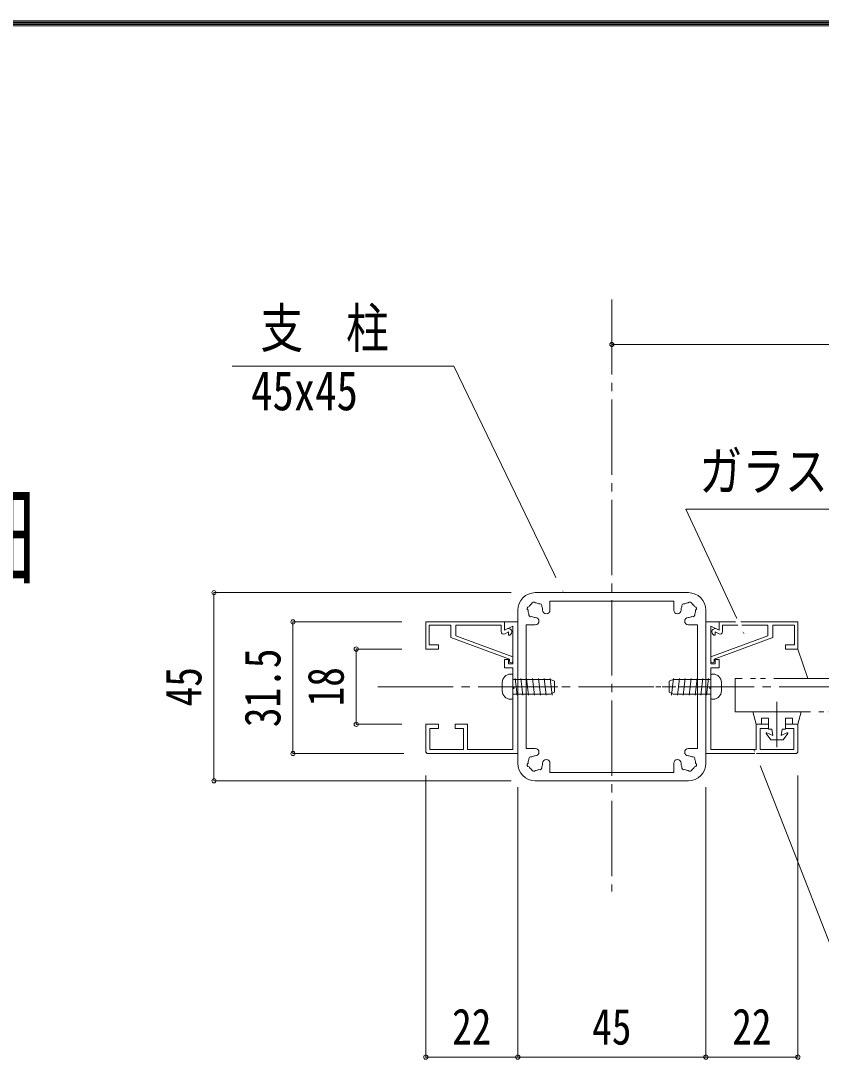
# Model space of a CAD drawing. Units: millimetres at full size; details may follow other scales. Extents: x -3501 to 3497, y -1129 to 1133.
# Drawn here: x -2300 to -1917.1, y 636.3 to 1133.2 of the extents above; entities that cross this region are included whole.
import ezdxf
from ezdxf.enums import TextEntityAlignment as Align

# ---------------------------------------------------------------- set-up
doc = ezdxf.new("R2010")
doc.units = ezdxf.units.MM
doc.header["$LTSCALE"] = 4
doc.header["$PDMODE"] = 32
doc.header["$PDSIZE"] = 2
for name, pattern in [('CHAIN2', [12, 9, -1, 1, -1]), ('DASHED1', [1.8, 1.2, -0.6]), ('DASHED2', [3, 2, -1]), ('DOUBLE_CHAIN2', [12.8, 9, -1, 0.6, -0.6, 0.6, -1])]:
    doc.linetypes.add(name, pattern=pattern)
for name, color, linetype, lineweight in [('0-0_0', 7, 'Continuous', 18), ('0-1_1手摺寸法', 3, 'Continuous', 18), ('0-2_2A', 1, 'DOUBLE_CHAIN2', 18), ('0-5_3中心線', 2, 'CHAIN2', 18), ('0-6_41ｱﾙﾐ', 6, 'Continuous', 18), ('0-7_42ｱﾙﾐ部品', 6, 'Continuous', 18), ('0-8_51破線ｱﾙﾐ', 3, 'DASHED1', 18), ('0-9_6ﾊｯﾁﾝｸﾞ', 4, 'Continuous', 9), ('0-B_CYAN', 3, 'Continuous', 18), ('0-F_WAKU', 7, 'Continuous', 18)]:
    doc.layers.add(name, color=color, linetype=linetype, lineweight=lineweight)
doc.styles.add('ＭＳ ゴシック', font='')
doc.styles.get('ＭＳ ゴシック').set_extended_font_data('MS Gothic')

msp = doc.modelspace()

# ---------------------------------------------------------------- linework, layer by layer
at = {"layer": '0-0_0'}
for points in [[(-2040.526, 859.553), (-2092.836, 967.99), (-2198.87, 967.99)], [(-1954.053, 840.053), (-1981.897, 899.552), (-1859.246, 899.552)], [(-1949.122, 784.172), (-1912.484, 690.464), (-1789.964, 690.464)]]:
    msp.add_lwpolyline(points, dxfattribs=at)
at = {"layer": '0-1_1手摺寸法'}
for p, q in [((-2017.245, 976.821), (-2017.245, 978.287)), ((-1417.245, 978.287), (-2017.245, 978.287)), ((-2012.645, 978.287), (-1421.845, 978.287)), ((-2065.345, 859.553), (-2207.576, 859.553)), ((-2207.576, 769.553), (-2207.576, 859.553)), ((-2207.576, 854.953), (-2207.576, 774.153)), ((-2117.745, 845.553), (-2169.774, 845.553)), ((-2169.774, 845.553), (-2169.774, 782.553)), ((-2169.774, 787.153), (-2169.774, 840.953)), ((-2117.745, 832.553), (-2139.516, 832.553)), ((-2139.516, 796.553), (-2139.516, 832.553)), ((-2139.516, 827.953), (-2139.516, 801.153)), ((-2117.745, 796.553), (-2139.516, 796.553)), ((-2116.745, 782.553), (-2169.774, 782.553)), ((-2106.245, 772.053), (-2106.245, 637.296)), ((-1928.245, 772.053), (-1928.245, 637.296)), ((-2065.345, 769.553), (-2207.576, 769.553)), ((-2062.245, 766.453), (-2062.245, 637.296)), ((-2062.245, 766.453), (-2062.245, 637.296)), ((-1972.245, 766.453), (-1972.245, 637.296)), ((-1972.245, 766.453), (-1972.245, 637.296)), ((-2106.245, 637.296), (-2062.245, 637.296)), ((-2066.845, 637.296), (-2101.645, 637.296)), ((-2062.245, 637.296), (-1972.245, 637.296)), ((-1976.845, 637.296), (-2057.645, 637.296)), ((-1928.245, 637.296), (-1972.245, 637.296)), ((-1967.645, 637.296), (-1932.845, 637.296))]:
    msp.add_line(p, q, dxfattribs=at)
for p in [(-2017.245, 978.287), (-2207.576, 859.553), (-2169.774, 845.553), (-2139.516, 832.553), (-2139.516, 796.553), (-2169.774, 782.553), (-2207.576, 769.553), (-2106.245, 637.296), (-2062.245, 637.296), (-1972.245, 637.296), (-1928.245, 637.296)]:
    msp.add_point(p, dxfattribs=at)
at = {"layer": '0-2_2A'}
msp.add_line((-1958.245, 802.553), (-1750.087, 802.553), dxfattribs=at)
msp.add_lwpolyline([(-1750.087, 818.553), (-1958.245, 818.553), (-1958.245, 802.553)], dxfattribs=at)
at = {"layer": '0-5_3中心線'}
for p, q in [((-2017.245, 999.904), (-2017.245, 716.562)), ((-2129.121, 814.553), (-1336.631, 814.553))]:
    msp.add_line(p, q, dxfattribs=at)
at = {"layer": '0-6_41ｱﾙﾐ'}
for p, q in [((-2106.245, 845.553), (-2068.645, 845.553)), ((-2106.245, 832.553), (-2106.245, 845.553)), ((-2068.645, 845.553), (-2068.645, 841.553)), ((-2062.245, 845.553), (-2068.645, 845.553)), ((-2062.245, 845.553), (-2062.245, 782.553)), ((-1972.245, 845.553), (-1972.245, 782.553)), ((-1972.245, 845.553), (-1965.845, 845.553)), ((-1965.845, 845.553), (-1965.845, 841.553)), ((-1928.245, 845.553), (-1965.845, 845.553)), ((-1928.245, 832.553), (-1928.245, 845.553)), ((-2104.645, 843.953), (-2094.245, 843.953)), ((-2104.645, 834.553), (-2104.645, 843.953)), ((-2094.245, 838.028), (-2094.245, 843.953)), ((-2091.845, 843.953), (-2070.245, 843.953)), ((-2091.845, 838.848), (-2091.845, 843.953)), ((-2070.245, 840.906), (-2070.245, 843.953)), ((-2068.645, 841.553), (-2064.645, 843.553)), ((-2066.645, 840.764), (-2068.509, 839.832)), ((-2066.645, 839.164), (-2066.645, 840.764)), ((-2064.645, 825.553), (-2064.645, 843.553)), ((-1969.845, 825.553), (-1969.845, 843.553)), ((-1965.845, 841.553), (-1969.845, 843.553)), ((-1967.845, 840.764), (-1965.982, 839.832)), ((-1967.845, 839.164), (-1967.845, 840.764)), ((-1942.645, 843.953), (-1964.245, 843.953)), ((-1964.245, 840.906), (-1964.245, 843.953)), ((-1942.645, 838.848), (-1942.645, 843.953)), ((-1929.845, 843.953), (-1940.245, 843.953)), ((-1940.245, 838.028), (-1940.245, 843.953)), ((-1929.845, 834.553), (-1929.845, 843.953)), ((-2094.245, 838.028), (-2066.245, 827.7)), ((-2091.845, 838.848), (-2064.645, 828.816)), ((-1942.645, 838.848), (-1969.845, 828.816)), ((-1940.245, 838.028), (-1968.245, 827.7)), ((-2100.245, 832.553), (-2106.245, 832.553)), ((-2100.245, 834.553), (-2104.645, 834.553)), ((-2100.245, 832.553), (-2100.245, 834.553)), ((-1934.245, 834.553), (-1929.845, 834.553)), ((-1934.245, 832.553), (-1934.245, 834.553)), ((-1934.245, 832.553), (-1928.245, 832.553)), ((-2068.645, 827.553), (-2068.645, 823.553)), ((-2066.645, 827.553), (-2068.645, 827.553)), ((-2066.645, 827.553), (-2066.645, 825.553)), ((-2064.645, 825.553), (-2066.645, 825.553)), ((-2066.245, 826.753), (-2066.245, 827.7)), ((-2064.645, 828.816), (-2064.645, 826.753)), ((-1969.845, 828.816), (-1969.845, 826.753)), ((-1969.845, 825.553), (-1967.845, 825.553)), ((-1968.245, 826.753), (-1968.245, 827.7)), ((-1967.845, 827.553), (-1967.845, 825.553)), ((-1967.845, 827.553), (-1965.845, 827.553)), ((-1965.845, 827.553), (-1965.845, 823.553)), ((-2068.645, 823.553), (-2064.645, 823.553)), ((-2064.645, 823.553), (-2064.645, 814.653)), ((-1965.845, 823.553), (-1969.845, 823.553)), ((-1969.845, 823.553), (-1969.845, 814.653)), ((-2064.231, 814.391), (-2064.645, 814.653)), ((-2064.231, 813.715), (-2064.645, 813.453)), ((-2064.645, 813.453), (-2064.645, 784.553)), ((-1970.259, 814.391), (-1969.845, 814.653)), ((-1970.259, 813.715), (-1969.845, 813.453)), ((-1969.845, 813.453), (-1969.845, 784.553)), ((-2100.245, 796.553), (-2106.245, 796.553)), ((-2106.245, 796.553), (-2106.245, 783.553)), ((-2100.245, 796.553), (-2100.245, 794.553)), ((-2092.245, 796.553), (-2086.245, 796.553)), ((-2092.245, 796.553), (-2092.245, 794.553)), ((-2086.245, 796.553), (-2086.245, 784.553)), ((-1948.245, 796.553), (-1948.245, 784.553)), ((-1942.245, 796.553), (-1948.245, 796.553)), ((-1942.245, 796.553), (-1942.245, 794.553)), ((-1934.245, 796.553), (-1928.245, 796.553)), ((-1934.245, 796.553), (-1934.245, 794.553)), ((-1928.245, 796.553), (-1928.245, 783.553)), ((-2064.245, 782.553), (-2105.245, 782.553)), ((-2062.245, 782.553), (-2105.245, 782.553)), ((-2088.245, 784.553), (-2104.245, 784.553)), ((-2064.645, 784.553), (-2086.245, 784.553)), ((-1972.245, 782.553), (-1929.245, 782.553)), ((-1970.245, 782.553), (-1929.245, 782.553)), ((-1969.845, 784.553), (-1948.245, 784.553)), ((-1946.245, 784.553), (-1930.245, 784.553))]:
    msp.add_line(p, q, dxfattribs=at)
at = {"layer": '0-6_41ｱﾙﾐ', "linetype": 'DASHED2'}
for p, q in [((-2068.645, 841.553), (-2068.645, 845.553)), ((-1965.845, 841.553), (-1965.845, 845.553)), ((-2067.361, 842.195), (-2068.645, 841.553)), ((-1967.13, 842.195), (-1965.845, 841.553))]:
    msp.add_line(p, q, dxfattribs=at)
at = {"layer": '0-6_41ｱﾙﾐ'}
for points in [[(-2100.245, 794.553), (-2104.245, 794.553), (-2104.245, 784.553)], [(-2092.245, 794.553), (-2088.245, 794.553), (-2088.245, 784.553)], [(-1942.245, 794.553), (-1946.245, 794.553), (-1946.245, 784.553)], [(-1934.245, 794.553), (-1930.245, 794.553), (-1930.245, 784.553)]]:
    msp.add_lwpolyline(points, dxfattribs=at)
for centre, radius, start, end in [((-2069.045, 840.906), 1.2, 180, 296.565), ((-2066.645, 840.764), 1.6, 0, 116.565), ((-2066.645, 840.764), 1.6, 270, 0), ((-1967.845, 840.764), 1.6, 63.435, 180), ((-1967.845, 840.764), 1.6, 180, 270), ((-1965.445, 840.906), 1.2, 243.435, 0), ((-2065.445, 826.753), 0.8, 180, 0), ((-1969.045, 826.753), 0.8, 180, 0), ((-2064.445, 814.053), 0.4, 302.334, 57.666), ((-1970.045, 814.053), 0.4, 122.334, 237.666), ((-2105.245, 783.553), 1, 180, 270), ((-1929.245, 783.553), 1, 270, 0)]:
    msp.add_arc(centre, radius, start, end, dxfattribs=at)
at = {"layer": '0-7_42ｱﾙﾐ部品'}
for p, q in [((-2053.845, 859.553), (-1980.645, 859.553)), ((-1980.645, 859.553), (-2053.845, 859.553)), ((-2046.845, 855.553), (-1987.645, 855.553)), ((-2046.845, 855.553), (-2046.845, 851.153)), ((-1987.645, 855.553), (-2046.845, 855.553)), ((-2046.845, 855.553), (-2046.845, 851.153)), ((-1987.645, 855.553), (-1987.645, 851.153)), ((-1987.645, 855.553), (-1987.645, 851.153)), ((-2062.245, 851.153), (-2062.245, 777.953)), ((-2062.245, 851.153), (-2062.245, 777.953)), ((-1972.245, 851.153), (-1972.245, 777.953)), ((-1972.245, 851.153), (-1972.245, 777.953)), ((-2053.845, 844.153), (-2058.245, 844.153)), ((-2058.245, 844.153), (-2058.245, 784.953)), ((-2058.245, 844.153), (-2058.245, 784.953)), ((-2053.845, 844.153), (-2058.245, 844.153)), ((-1980.645, 844.153), (-1976.245, 844.153)), ((-1980.645, 844.153), (-1976.245, 844.153)), ((-1976.245, 844.153), (-1976.245, 784.953)), ((-1976.245, 844.153), (-1976.245, 784.953)), ((-2053.845, 784.953), (-2058.245, 784.953)), ((-2053.845, 784.953), (-2058.245, 784.953)), ((-1980.645, 784.953), (-1976.245, 784.953)), ((-1980.645, 784.953), (-1976.245, 784.953)), ((-2046.845, 773.553), (-2046.845, 777.953)), ((-1987.645, 773.553), (-1987.645, 777.953)), ((-2053.845, 769.553), (-1980.645, 769.553)), ((-1980.645, 769.553), (-2053.845, 769.553))]:
    msp.add_line(p, q, dxfattribs=at)
for points in [[(-2046.845, 773.553), (-1987.645, 773.553), (-1987.645, 777.953)], [(-1987.645, 773.553), (-2046.845, 773.553), (-2046.845, 777.953)]]:
    msp.add_lwpolyline(points, dxfattribs=at)
for centre, radius, start, end in [((-2053.845, 851.153), 8.4, 90, 180), ((-2053.845, 851.153), 8.4, 90, 180), ((-2054.622, 854.051), 1, 105, 172.976), ((-2054.622, 854.051), 1, 105, 172.976), ((-2054.622, 854.051), 1, 37.024, 105), ((-2054.622, 854.051), 1, 37.024, 105), ((-1979.869, 854.051), 1, 75, 142.976), ((-1979.869, 854.051), 1, 75, 142.976), ((-1980.645, 851.153), 8.4, 0, 90), ((-1980.645, 851.153), 8.4, 0, 90), ((-1979.869, 854.051), 1, 7.024, 75), ((-1979.869, 854.051), 1, 7.024, 75), ((-2056.743, 851.93), 1, 165, 232.976), ((-2056.743, 851.93), 1, 165, 232.976), ((-2056.743, 851.93), 1, 97.024, 165), ((-2056.743, 851.93), 1, 97.024, 165), ((-2053.845, 851.153), 3.5, 180.359, 195), ((-2053.845, 851.153), 3.5, 180.359, 195), ((-2053.845, 851.153), 3.5, 195, 209.641), ((-2053.845, 851.153), 3.5, 195, 209.641), ((-2053.845, 851.153), 3.5, 135, 149.641), ((-2053.845, 851.153), 3.5, 135, 149.641), ((-2053.845, 851.153), 3.5, 120.359, 135), ((-2053.845, 851.153), 3.5, 120.359, 135), ((-2053.845, 851.153), 3.5, 75, 89.641), ((-2053.845, 851.153), 3.5, 75, 89.641), ((-2053.845, 851.153), 3.5, 60.359, 75), ((-2053.845, 851.153), 3.5, 60.359, 75), ((-2051.724, 853.274), 1, 45, 112.976), ((-2051.724, 853.274), 1, 45, 112.976), ((-2051.724, 853.274), 1, 337.024, 45), ((-2051.724, 853.274), 1, 337.024, 45), ((-2053.845, 851.153), 3.5, 15, 29.641), ((-2053.845, 851.153), 3.5, 15, 29.641), ((-2053.845, 851.153), 3.5, 0.359, 15), ((-2053.845, 851.153), 3.5, 0.359, 15), ((-2048.595, 851.153), 1.75, 180, 0), ((-2048.595, 851.153), 1.75, 180, 0), ((-1985.895, 851.153), 1.75, 180, 0), ((-1985.895, 851.153), 1.75, 180, 0), ((-1980.645, 851.153), 3.5, 165, 179.641), ((-1980.645, 851.153), 3.5, 165, 179.641), ((-1980.645, 851.153), 3.5, 150.359, 165), ((-1980.645, 851.153), 3.5, 150.359, 165), ((-1982.766, 853.274), 1, 135, 202.976), ((-1982.766, 853.274), 1, 135, 202.976), ((-1982.766, 853.274), 1, 67.024, 135), ((-1982.766, 853.274), 1, 67.024, 135), ((-1980.645, 851.153), 3.5, 105, 119.641), ((-1980.645, 851.153), 3.5, 105, 119.641), ((-1980.645, 851.153), 3.5, 90.359, 105), ((-1980.645, 851.153), 3.5, 90.359, 105), ((-1980.645, 851.153), 3.5, 45, 59.641), ((-1980.645, 851.153), 3.5, 45, 59.641), ((-1980.645, 851.153), 3.5, 30.359, 45), ((-1980.645, 851.153), 3.5, 30.359, 45), ((-1977.748, 851.93), 1, 15, 82.976), ((-1977.748, 851.93), 1, 15, 82.976), ((-1980.645, 851.153), 3.5, 330.359, 345), ((-1980.645, 851.153), 3.5, 330.359, 345), ((-1980.645, 851.153), 3.5, 345, 359.641), ((-1980.645, 851.153), 3.5, 345, 359.641), ((-1977.748, 851.93), 1, 307.024, 15), ((-1977.748, 851.93), 1, 307.024, 15), ((-2055.966, 849.032), 1, 157.024, 225), ((-2055.966, 849.032), 1, 157.024, 225), ((-2055.966, 849.032), 1, 225, 292.976), ((-2055.966, 849.032), 1, 225, 292.976), ((-2053.845, 851.153), 3.5, 240.359, 255), ((-2053.845, 851.153), 3.5, 240.359, 255), ((-2053.845, 851.153), 3.5, 255, 270), ((-2053.845, 851.153), 3.5, 255, 270), ((-2053.845, 845.903), 1.75, 270, 90), ((-2053.845, 845.903), 1.75, 270, 90), ((-1980.645, 845.903), 1.75, 90, 270), ((-1980.645, 845.903), 1.75, 90, 270), ((-1980.645, 851.153), 3.5, 270, 285), ((-1980.645, 851.153), 3.5, 270, 285), ((-1980.645, 851.153), 3.5, 285, 299.641), ((-1980.645, 851.153), 3.5, 285, 299.641), ((-1978.524, 849.032), 1, 247.024, 315), ((-1978.524, 849.032), 1, 247.024, 315), ((-1978.524, 849.032), 1, 315, 22.976), ((-1978.524, 849.032), 1, 315, 22.976), ((-2055.966, 780.074), 1, 135, 202.976), ((-2055.966, 780.074), 1, 135, 202.976), ((-2055.966, 780.074), 1, 67.024, 135), ((-2055.966, 780.074), 1, 67.024, 135), ((-2053.845, 777.953), 3.5, 105, 119.641), ((-2053.845, 777.953), 3.5, 105, 119.641), ((-2053.845, 777.953), 3.5, 90, 105), ((-2053.845, 777.953), 3.5, 90, 105), ((-2053.845, 783.203), 1.75, 270, 90), ((-2053.845, 783.203), 1.75, 270, 90), ((-1980.645, 783.203), 1.75, 90, 270), ((-1980.645, 783.203), 1.75, 90, 270), ((-1980.645, 777.953), 3.5, 75, 90), ((-1980.645, 777.953), 3.5, 75, 90), ((-1980.645, 777.953), 3.5, 60.359, 75), ((-1980.645, 777.953), 3.5, 60.359, 75), ((-1978.524, 780.074), 1, 45, 112.976), ((-1978.524, 780.074), 1, 45, 112.976), ((-1978.524, 780.074), 1, 337.024, 45), ((-1978.524, 780.074), 1, 337.024, 45), ((-2053.845, 777.953), 8.4, 180, 270), ((-2053.845, 777.953), 8.4, 180, 270), ((-2056.743, 777.176), 1, 127.024, 195), ((-2056.743, 777.176), 1, 127.024, 195), ((-2056.743, 777.176), 1, 195, 262.976), ((-2056.743, 777.176), 1, 195, 262.976), ((-2053.845, 777.953), 3.5, 165, 179.641), ((-2053.845, 777.953), 3.5, 165, 179.641), ((-2053.845, 777.953), 3.5, 150.359, 165), ((-2053.845, 777.953), 3.5, 150.359, 165), ((-2053.845, 777.953), 3.5, 210.359, 225), ((-2053.845, 777.953), 3.5, 210.359, 225), ((-2053.845, 777.953), 3.5, 225, 239.641), ((-2053.845, 777.953), 3.5, 225, 239.641), ((-2051.724, 775.832), 1, 315, 22.976), ((-2051.724, 775.832), 1, 315, 22.976), ((-2053.845, 777.953), 3.5, 330.359, 345), ((-2053.845, 777.953), 3.5, 330.359, 345), ((-2053.845, 777.953), 3.5, 345, 359.641), ((-2053.845, 777.953), 3.5, 345, 359.641), ((-2048.595, 777.953), 1.75, 0, 180), ((-2048.595, 777.953), 1.75, 0, 180), ((-1985.895, 777.953), 1.75, 0, 180), ((-1985.895, 777.953), 1.75, 0, 180), ((-1980.645, 777.953), 3.5, 180.359, 195), ((-1980.645, 777.953), 3.5, 180.359, 195), ((-1980.645, 777.953), 3.5, 195, 209.641), ((-1980.645, 777.953), 3.5, 195, 209.641), ((-1982.766, 775.832), 1, 157.024, 225), ((-1982.766, 775.832), 1, 157.024, 225), ((-1980.645, 777.953), 8.4, 270, 0), ((-1980.645, 777.953), 8.4, 270, 0), ((-1980.645, 777.953), 3.5, 300.359, 315), ((-1980.645, 777.953), 3.5, 300.359, 315), ((-1980.645, 777.953), 3.5, 315, 329.641), ((-1980.645, 777.953), 3.5, 315, 329.641), ((-1977.748, 777.176), 1, 277.024, 345), ((-1977.748, 777.176), 1, 277.024, 345), ((-1980.645, 777.953), 3.5, 15, 29.641), ((-1980.645, 777.953), 3.5, 15, 29.641), ((-1980.645, 777.953), 3.5, 0.359, 15), ((-1980.645, 777.953), 3.5, 0.359, 15), ((-1977.748, 777.176), 1, 345, 52.976), ((-1977.748, 777.176), 1, 345, 52.976), ((-2054.622, 775.055), 1, 187.024, 255), ((-2054.622, 775.055), 1, 187.024, 255), ((-2054.622, 775.055), 1, 255, 322.976), ((-2054.622, 775.055), 1, 255, 322.976), ((-2053.845, 777.953), 3.5, 270.359, 285), ((-2053.845, 777.953), 3.5, 270.359, 285), ((-2053.845, 777.953), 3.5, 285, 299.641), ((-2053.845, 777.953), 3.5, 285, 299.641), ((-2051.724, 775.832), 1, 247.024, 315), ((-2051.724, 775.832), 1, 247.024, 315), ((-1982.766, 775.832), 1, 225, 292.976), ((-1982.766, 775.832), 1, 225, 292.976), ((-1980.645, 777.953), 3.5, 240.359, 255), ((-1980.645, 777.953), 3.5, 240.359, 255), ((-1980.645, 777.953), 3.5, 255, 269.641), ((-1980.645, 777.953), 3.5, 255, 269.641), ((-1979.869, 775.055), 1, 217.024, 285), ((-1979.869, 775.055), 1, 217.024, 285), ((-1979.869, 775.055), 1, 285, 352.976), ((-1979.869, 775.055), 1, 285, 352.976)]:
    msp.add_arc(centre, radius, start, end, dxfattribs=at)
at = {"layer": '0-8_51破線ｱﾙﾐ'}
for p, q in [((-2076.631, 814.553), (-2038.323, 814.553)), ((-1957.86, 814.553), (-1996.167, 814.553))]:
    msp.add_line(p, q, dxfattribs=at)
at = {"layer": '0-9_6ﾊｯﾁﾝｸﾞ'}
for p, q in [((-2065.645, 820.553), (-2065.045, 820.553)), ((-2064.645, 808.953), (-2064.645, 820.153)), ((-1969.845, 808.953), (-1969.845, 820.153)), ((-1968.845, 820.553), (-1969.445, 820.553)), ((-2069.645, 812.553), (-2069.645, 816.553)), ((-2064.645, 818.053), (-2046.645, 818.053)), ((-2062.52, 810.553), (-2063.458, 818.553)), ((-2062.52, 810.553), (-2063.458, 818.553)), ((-2059.885, 810.553), (-2060.824, 818.553)), ((-2059.885, 810.553), (-2060.824, 818.553)), ((-2057.066, 810.553), (-2058.004, 818.553)), ((-2057.066, 810.553), (-2058.004, 818.553)), ((-2054.247, 810.553), (-2055.185, 818.553)), ((-2054.247, 810.553), (-2055.185, 818.553)), ((-2051.428, 810.553), (-2052.366, 818.553)), ((-2051.428, 810.553), (-2052.366, 818.553)), ((-2048.608, 810.553), (-2049.547, 818.553)), ((-2048.608, 810.553), (-2049.547, 818.553)), ((-2045.789, 810.553), (-2046.728, 818.553)), ((-2045.789, 810.553), (-2046.728, 818.553)), ((-2046.645, 818.053), (-2044.645, 817.224)), ((-2044.645, 811.882), (-2044.645, 817.224)), ((-1987.845, 818.053), (-1989.845, 817.224)), ((-1989.845, 811.882), (-1989.845, 817.224)), ((-1988.701, 810.553), (-1987.763, 818.553)), ((-1988.701, 810.553), (-1987.763, 818.553)), ((-1969.845, 818.053), (-1987.845, 818.053)), ((-1985.882, 810.553), (-1984.944, 818.553)), ((-1985.882, 810.553), (-1984.944, 818.553)), ((-1983.063, 810.553), (-1982.124, 818.553)), ((-1983.063, 810.553), (-1982.124, 818.553)), ((-1980.244, 810.553), (-1979.305, 818.553)), ((-1980.244, 810.553), (-1979.305, 818.553)), ((-1977.424, 810.553), (-1976.486, 818.553)), ((-1977.424, 810.553), (-1976.486, 818.553)), ((-1974.605, 810.553), (-1973.667, 818.553)), ((-1974.605, 810.553), (-1973.667, 818.553)), ((-1971.971, 810.553), (-1971.032, 818.553)), ((-1971.971, 810.553), (-1971.032, 818.553)), ((-1964.845, 812.553), (-1964.845, 816.553)), ((-2064.645, 811.053), (-2046.645, 811.053)), ((-2046.645, 811.053), (-2044.645, 811.882)), ((-1987.845, 811.053), (-1989.845, 811.882)), ((-1969.845, 811.053), (-1987.845, 811.053)), ((-2065.645, 808.553), (-2065.045, 808.553)), ((-1968.845, 808.553), (-1969.445, 808.553))]:
    msp.add_line(p, q, dxfattribs=at)
for centre, radius, start, end in [((-2065.645, 816.553), 4, 90, 180), ((-2065.045, 820.153), 0.4, 0, 90), ((-1969.445, 820.153), 0.4, 90, 180), ((-1968.845, 816.553), 4, 0, 90), ((-2065.645, 812.553), 4, 180, 270), ((-1968.845, 812.553), 4, 270, 0), ((-2065.045, 808.953), 0.4, 270, 0), ((-1969.445, 808.953), 0.4, 180, 270)]:
    msp.add_arc(centre, radius, start, end, dxfattribs=at)
at = {"layer": '0-B_CYAN', "color": 4, "lineweight": 9}
msp.add_line((-1928.245, 832.553), (-1923.432, 818.553), dxfattribs=at)
at = {"layer": '0-B_CYAN'}
for p, q in [((-1938.245, 807.282), (-1938.245, 785.555)), ((-1926.645, 802.553), (-1949.845, 802.553)), ((-1949.845, 802.553), (-1948.245, 796.553)), ((-1926.645, 802.553), (-1928.245, 796.553)), ((-1945.645, 796.553), (-1948.245, 796.553)), ((-1942.245, 799.553), (-1945.645, 799.553)), ((-1945.645, 799.553), (-1945.645, 796.553)), ((-1942.245, 799.553), (-1942.245, 794.153)), ((-1930.845, 799.553), (-1934.245, 799.553)), ((-1934.245, 799.553), (-1934.245, 794.153)), ((-1930.845, 799.553), (-1930.845, 796.553)), ((-1928.245, 796.553), (-1930.845, 796.553)), ((-1941.245, 789.153), (-1943.397, 792.09)), ((-1940.245, 791.153), (-1943.025, 792.528)), ((-1940.745, 794.153), (-1942.245, 794.153)), ((-1940.245, 791.153), (-1940.745, 794.153)), ((-1936.245, 791.153), (-1935.745, 794.153)), ((-1933.466, 792.528), (-1936.245, 791.153)), ((-1934.245, 794.153), (-1935.745, 794.153)), ((-1935.245, 789.153), (-1933.094, 792.09)), ((-1935.245, 789.153), (-1941.245, 789.153))]:
    msp.add_line(p, q, dxfattribs=at)
for centre, start, end in [((-1943.145, 792.253), 66.371, 212.905), ((-1933.345, 792.253), 327.095, 113.629)]:
    msp.add_arc(centre, 0.3, start, end, dxfattribs=at)
at = {"layer": '0-F_WAKU'}
for p, q in [((-298.604, 1133.2), (-3501.004, 1133.2)), ((-299.204, 1132.6), (-3500.404, 1132.6)), ((-299.804, 1132), (-3499.804, 1132)), ((-300.404, 1131.4), (-3499.204, 1131.4)), ((-301.004, 1130.8), (-3498.604, 1130.8))]:
    msp.add_line(p, q, dxfattribs=at)

# ---------------------------------------------------------------- texts
at = {"layer": '0-0_0', "style": 'ＭＳ ゴシック'}
for s, height, width, p in [('支\u3000柱', 18.77, 0.8, (-2185.369, 971.132)), ('45x45', 18.77, 0.8, (-2189.802, 941.2)), ('ガラス押縁A', 18.77, 0.8, (-1975.392, 902.695)), ('横断面詳細', 39.1, 0.7, (-2479.848, 855.38))]:
    msp.add_text(s, height=height, dxfattribs=dict(at, width=width)).set_placement(p, align=Align.BOTTOM_LEFT)
at = {"layer": '0-1_1手摺寸法', "color": 7, "style": 'ＭＳ ゴシック', "width": 0.8}
for s, p in [('31.5', (-2170.592, 795.212)), ('45', (-2208.394, 805.132)), ('18', (-2140.335, 805.132))]:
    msp.add_text(s, height=17.27, rotation=90, dxfattribs=at).set_placement(p, align=Align.BOTTOM_LEFT)
for s, p in [('22', (-2093.666, 638.115)), ('45', (-2026.666, 638.115)), ('22', (-1959.666, 638.115))]:
    msp.add_text(s, height=17.27, dxfattribs=at).set_placement(p, align=Align.BOTTOM_LEFT)

# ---------------------------------------------------------------- next in the draw order: wipeouts: each hides what was drawn before it
for points in [[(-2045.201, 866.045), (-2042.698, 867.252), (-2040.526, 859.553), (-2040.526, 859.553)], [(-1958.651, 846.6), (-1956.134, 847.778), (-1954.053, 840.053), (-1954.053, 840.053)], [(-1944.959, 777.341), (-1947.546, 776.329), (-1949.122, 784.172), (-1949.122, 784.172)]]:
    msp.add_wipeout(points)

doc.saveas('drawing.dxf')
